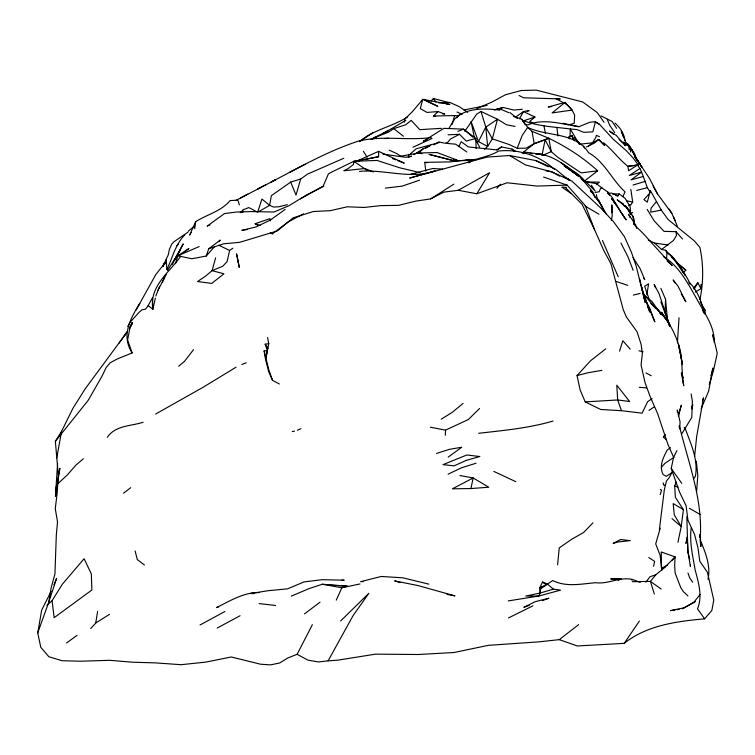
<?xml version="1.0" encoding="UTF-8"?>
<svg xmlns="http://www.w3.org/2000/svg" width="755" height="755" viewBox="0 0 755 755"><rect width="100%" height="100%" fill="white"/><g stroke="black" fill="none" stroke-linecap="round" stroke-linejoin="round"><path stroke-width="1.13" d="M630.604 152.01L630.189 147.112L628.368 144.384L625.819 142.469L621.271 130.974L623.536 137.24M364.986 159.588L378.595 156.71L378.642 151.349L404.255 163.127L397.819 160.655M690.457 564.532L690.41 566.373L687.909 551.716L686.814 516.722M695.346 292.128L700.904 288.674L701.036 284.314M445.346 435.267L445.535 430.142L468.336 419.544L479.595 408.483M669.713 326.018L665.061 313.051L665.542 299.263L660.87 288.372M691.155 528.019C689.362 542.184 692.788 556.105 695.166 569.987C698.422 582.36 702.811 596.526 697.469 608.823L704.632 618.826L711.861 610.389L713.777 600.112L707.426 572.318L699.791 561.258L697.96 547.715L694.515 534.295L687.947 520.204L686.087 505.727L679.547 492.052L671.223 468.449L673.611 457.237L676.924 450.584M679.755 428.859L680.047 421.885L677.339 409.984L677.395 412.117M569.949 136.957L570.308 128.973C554.661 126.944 538.523 126.396 523.621 120.715M708.02 579.33C710.965 565.325 705.208 552.283 700.149 539.627M56.21 491.59L55.474 496.233L57.578 463.381M672.299 472.337L666.354 476.348L663.107 474.555C658.813 465.854 663.267 457.738 667.109 450.244L670.468 447.592M700.262 537.815C702.82 499.263 688.352 462.56 679.292 425.716L679.368 427.934M677.424 342.864L679.038 317.78M696.62 491.222L697.818 475.48L696.308 461.23M55.474 496.233L56.295 486.182M666.514 258.927L666.958 253.302L665.655 250.273L661.531 249.443L654.613 243.11L648.29 240.052M557.577 564.787L559.247 547.903L571.78 539.212L583.672 532.445L592.939 522.819M508.209 600.914L538.796 596.044L540.146 593.015L540.637 588.815L552.679 580.529C566.316 587.324 581.133 583.945 595.525 582.7C608.37 584.464 619.883 576.471 632.652 579.491M676.235 482.096L674.677 486.069L675.366 497.347L683.417 509.616L681.227 526.518L677.952 542.279M694.6 456.501L696.648 436.73L703.481 397.8L702.471 400.962M194.696 228.812L195.658 221.706C207.049 214.392 221.026 211.447 230.105 200.585L237.891 200.141L239.373 204.973M625.055 145.649L625.329 143.629L623.621 142.053L625.055 145.649L616.325 135.409L609.445 131.03L613.579 134.248M659.389 529.633L664.306 490.004L666.467 480.954L669.308 477.509L672.384 471.62M279.369 383.984L272.546 380.388L268.657 369.327L265.93 358.144L268.752 343.657L267.572 337.551M646.856 294.856L648.573 283.833L644.685 286.249L649.347 299.886M56.946 486.937L59.871 468.355L58.475 475.037M90.704 628.556L95.753 622.988L97.621 611.267M312.362 624.678L297.111 654.292L287.683 658.03L279.727 662.984L270.498 664.881L260.569 664.211L231.285 656.982L205.709 662.116L181.068 664.702L155.171 662.862L132.701 662.229L109.711 660.304L80.417 661.22L62.07 660.729L48.839 656.727L40.761 647.262L37.75 632.888L48.801 602.046L51.057 588.183L54.945 573.932L56.314 535.059L57.522 521.78L55.275 508.776L57.248 492.213L58.314 475.093L55.36 441.326L61.589 431.322L72.952 408.257L85.173 388.863L126.925 332.275L118.724 343.563M37.75 632.888L41.676 610.134L51.142 591.307M56.757 457.87L61.589 431.322M633.86 223.839C635.984 216.506 628.377 211.353 625.366 205.605L627.065 208.361M267.327 350.697L265.93 358.144L264.127 350.924L267.327 350.697L265.175 344.195L268.752 343.657M136.089 309.994L139.713 303.501C130.266 318.865 120.96 335.569 132.144 352.915L117.11 359.012L110.136 362.806L106.134 367.562L101.963 376.301L88.146 400.395L55.36 441.326M541.939 155.596L545.138 139.76L548.791 138.25C566.439 146.819 583.153 157.512 597.639 170.79L584.351 181.191M653.632 566.344L654.623 561.38L648.762 557.549M611.352 220.271L612.22 215.987L611.833 204.898L611.918 212.787M691.957 408.974L692.788 404.859L691.854 406.936M470.922 488.542L488.787 487.23L473.177 477.962L452.405 488.825L470.922 488.542L473.177 477.962L459.899 475.537M404.246 122.272L404.991 118.846L412.362 111.693L422.753 99.367L449.886 104.388L446.564 104.058M155.351 298.187L152.859 309.295L148.178 305.586L152.397 297.848L152.859 309.295C149.141 286.06 169.186 272.706 180.785 256.209M232.842 248.216L229.624 250.443L227.047 261.683L222.734 266.251L212.098 270.649L205.681 276.047L197.517 281.558L211.768 283.389L223.933 273.801L212.098 270.649L215.628 257.814M699.96 299.405C703.547 282.427 703.584 264.41 699.885 247.404L694.421 240.968L668.071 219.488L661.295 210.088L650.338 190.571L649.791 192.676M678.471 416.25L681.35 405.142L678.301 415.118M603.547 142.733C612.39 149.858 619.024 159.399 627.915 166.317L638.296 164.949L633.049 157.88L626.235 150.604L613.249 139.26L599.593 124.396L595.459 121.744L592.798 131.889L583.719 132.314L576.98 129.577L570.308 128.973L579.217 144.243L592.496 142.855L598.639 139.458L604.651 145.555L598.639 139.458L594.478 143.054L586.475 146.923M649.243 194.771L647.309 202.132L643.93 199.594L650.348 192.544L650.338 190.571M710.851 375.924L712.956 368.062L708.634 391.175L701.121 408.757M474.546 137.504L479.557 147.112M660.219 528.179L655.717 543.902L660.144 555.378L661.748 570.591M300.679 179.011L296.017 195.083L290.675 182.097L300.679 179.011L307.464 174.15L343.789 158.267M175.537 263.618L177.821 255.794L188.901 248.508L183.635 252.727M451.962 124.566L454.661 115.572L458.002 115.911C470.072 107.701 485.946 108.437 499.819 110.126M709.238 384.399L713.381 371.016L717.25 353.227L712.805 334.682L713.513 339.184M619.544 351.141L622.837 340.75L630.236 349.15M660.172 494.601L661.55 490.269L660.304 489.344M48.801 602.046L56.634 578.321L53.888 584.814M199.15 246.574L177.821 255.794L191.874 258.748L206.219 256.039L208.748 248.735L220.262 240.109L218.78 241.789M257.663 212.24L261.928 199.037L269.629 205.341L273.688 207.068L278.84 206.776L287.334 204.68M155.851 295.969L159.541 286.475M464.778 131.304L476.745 114.099L481.001 111.429L485.786 127.104L492.317 138.845L509.314 144.573L517.184 148.291L522.215 135.371L527.669 127.397L521.79 119.299L513.4 116.213M165.251 263.221L162.759 266.628L168.271 254.841L169.384 249.32L171.8 244.054L174.046 241.685L188.042 232.144M195.658 221.706L189.637 235.098L191.241 232.436M622.913 196.593L625.046 191.827C611.692 179.747 604.755 161.693 588.589 152.727C575.376 131.757 547.639 136.91 527.669 127.397L532.058 131.37L548.791 138.25L551.273 151.651L557.822 157.314L581.123 172.886L597.639 170.79M336.277 600.093L341.845 587.767L347.196 586.135L322.319 584.247L309.04 588.626L291.298 596.11M129.69 328.019L132.276 322.442L129.898 327.897L127.614 340.043L132.144 352.915M540.146 593.015L539.665 588.069L542.524 582.001L547.243 583.936L553.396 589.174L560.521 590.136L538.796 596.044L525.754 596.072L540.146 593.015L553.396 589.174M665.985 439.334L663.532 437.211L664.872 434.427M458.785 146.64L461.201 141.676L468.26 146.904L496.96 149.915L501.499 146.98L512.013 149.065L515.665 151.34M686.89 541.392L685.889 543.44L687.276 537.022L687.428 540.42M138.788 305.18L155.964 274.31L164.977 262.985M515.099 126.453L506.463 124.754L497.488 119.233L485.786 127.104L478.472 141.591L476.329 141.864M158.069 290.137L166.204 274.518M162.24 282.276L164.609 277.67M174.924 259.862L183.21 243.865L173.414 261.796L179.85 250.556L177.123 255.379M184.72 234.928C175.217 244.412 172.602 257.889 166.817 269.507L166.26 259.607M519.553 118.752L523.423 111.551L529.161 110.504L527.179 111.542M129.256 328.944L132.049 323.838L129.756 327.594M297.111 654.292L307.946 660.163L318.544 661.946L328.114 660.851L353.029 615.702L368.874 593.279L340.59 621.016M127.746 326.443L130.115 322.291L139.033 312.362L142.063 309.786L145.564 309.173L148.178 305.586M448.791 128.539L455.095 118.507L461.267 113.712M694.024 289.363L697.875 282.776L700.904 288.674M172.168 264.505L173.263 262.646M681.935 433.549L691.759 417.477L692.392 401.113L691.127 393.987M458.313 190.279L476.82 193.78L489.561 172.735L458.313 190.279L443.902 192.119L430.671 198.886L415.637 201.151L398.517 205.36L380.784 205.615L364.278 207.455L347.253 206.794L330.35 210.664L313.4 211.513L293.166 217.836L277.293 230.945L239.684 242.336L223.706 243.789L208.748 248.735M52.076 600.687L62.288 584.294L84.107 558.709L91.355 573.932L91.855 590.023L54.143 617.684L52.076 600.687L46.876 605.416M176.141 257.03L167.478 270.498M615.712 195.451L617.901 195.932L619.194 193.912L625.206 198.386L630.114 206.643L630.576 210.928M475.301 139.25L475.81 138.467L463.504 129.133L443.817 128.359L423.366 141.185L427.245 139.751M456.728 117.874L458.002 115.911M663.532 437.211L665.117 434.871M630.821 189.363L632.709 202.057L630.642 205.096L630.132 204.511L628.698 205.822M328.114 660.851L337.929 660.144L375.603 654.141L418.204 654.51L454.019 652.509L488.249 645.355L538.844 641.863L559.266 639.645L577.339 645.969L624.234 643.345L639.372 621.054M123.527 336.938L127.387 331.341M693.42 478.981L695.421 476.207C698.451 458.974 690.523 443.449 684.964 427.774M193.544 349.65L184.371 361.456L178.68 366.241M645.836 582.143L650.055 576.707L655.717 574.838L664.891 567.316L675.121 556.879L661.248 551.971L661.531 568.355L664.891 567.316M655.717 574.838L650.423 581.416L632.265 581.671M693.6 288.023L697.875 282.776M700.083 594.544L693.703 602.415L682.341 608.879M656.406 201.623L651.112 208.116L650.725 212.174L661.295 210.088M176.849 245.941L178.586 243.865M672.233 560.191L675.121 556.879L674.64 565.627L675.14 573.036L680.802 587.711L683.341 591.599L687.956 595.959M206.219 256.039L214.345 246.819M496.884 188.297L500.556 184.192M661.408 467.251L664.919 463.334L673.988 457.266M652.141 398.64L647.63 401.688L642.099 413.155L621.459 410.692L600.697 409.493L585.21 401.886L580.142 389.957L577.037 375.575L590.589 360.72L605.765 348.829M431.105 100.991L433.417 98.528L448.262 102.387M540.637 588.815L539.665 588.069L541.165 586.541M107.342 437.268C115.515 425.207 130.766 426.311 143.11 422.243M163.524 264.401L165.015 262.957M435.607 116.393L433.398 116.025L438.032 111.57L444.714 114.071L442.402 113.788M425.518 148.263L430.633 145.338L423.498 148.575L418.761 153.001L399.782 156.351M57.229 484.285L67.412 474.867L75.887 465.137L83.38 458.747M484.483 149.311L487.636 146.423L492.317 138.845L497.488 119.233L481.001 111.429M240.628 212.429L242.364 210.853M408.625 155.417L416.109 148.829L439.382 142.497M515.165 117.469L523.423 111.551L534.955 117.053L529.774 121.376L533.823 123.584M661.371 249.65L673.451 240.486L676.48 235.541L676.055 231.672L664.051 231.37L654.207 220.904L647.186 209.399M683.171 272.489L685.861 270.252L678.5 263.986L671.657 255.841L667.977 253.51M463.108 403.444L452.009 412.504L441.184 419.195M588.523 146.055L592.496 142.855L595.874 137.344L596.356 135.315L599.479 136.693M188.231 231.153L194.186 226.453M522.79 152.689L534.181 143.695L548.791 138.25M596.403 184.522L599.404 182.153L585.757 181.908M559.266 639.645L578.67 624.602M194.309 226.481L192.742 227.689L194.601 226.255M123.594 493.185L130.7 487.683M372.451 139.335L375.103 137.325L388.41 132.257L393.78 128.614L405.897 124.698L411.173 120.338L419.799 129.662L441.373 128.331M304.529 613.89L320.035 602.141M270.328 232.691L272.347 233.88L288.155 221.951L303.482 213.816M448.215 457.105L461.73 447.253L449.508 449.319L436.55 453.453M285.126 209.39L270.45 220.035L256.03 226.934L241.817 230.36L247.414 229.492M66.582 642.939L77.001 635.399M407.757 116.846C392.543 126.717 373.593 129.539 359.55 141.553M624.234 643.345C646.676 625.338 676.801 621.327 704.632 618.826M290.675 182.097L271.356 195.677L269.629 205.341L258.663 211.664M638.296 164.949L627.915 166.317L628.622 170.762L637.437 165.081L639.891 168.469L629.33 175.462L641.627 172.093L647.413 187.693L650.348 192.544M373.13 132.531L359.691 141.61M648.951 410.38L654.104 406.973M496.856 149.952L501.499 146.98M430.671 198.886L453.878 184.154M413.938 154.615L423.498 148.575M95.753 622.988L109.475 614.353M433.908 144.847L438.787 141.902L443.751 143.016M405.775 120.413L383.295 133.427M385.059 132.399L388.07 130.681L371.111 139.316M416.316 153.529L419.384 151.774M236.041 367.204L202.963 387.362L155.624 414.051M476.801 108.55L491.694 102.161L505.473 94.752L521.318 90.515L536.239 90.119L582.718 101.972L597.318 112.646L604.047 122.301M661.531 568.355L667.618 564.9M300.424 198.895L323.149 186.155L328.416 173.858L331.756 172.036L353.868 161.306L378.595 156.71M542.977 155.162L551.273 151.651L545.138 139.76L534.181 143.695L526.065 148.169L517.184 148.291M539.665 588.069L547.243 583.936L545.195 583.634M200.047 624.98L224.952 611.484M217.185 628.056L240.052 615.74M236.013 200.377L275.16 179.992L271.026 182.134C299.414 167.346 327.538 151.255 358.049 141.232C382.077 135.107 406.879 140.855 431.247 137.561M240.401 198.027L247.772 194.082M371.177 139.42L375.103 137.325L377.179 138.429M618.194 580.34L621.157 578.764L610.682 578.906L620.468 579.481M266.27 184.494L257.955 188.892L261.136 187.231M630.982 213.306L632.699 212.41M695.383 601.537L684.124 607.813L670.525 610.625L674.819 609.993M289.826 172.225L305.303 164.241M476.122 148.527L475.81 138.467L466.212 141.072L459.521 134.296L450.424 139.024L447.734 142.374L444.742 143.233L455.624 144.167L466.911 152.038M568.336 137.552L572.196 135.579L574.413 140.751M323.876 186.145L306.483 194.988L288.872 205.756L273.98 212.032L251.736 211.57L236.457 212.042L224.556 213.533L207.181 226.123L209.918 224.924M508.483 617.949L532.973 605.803M448.102 474.197L461.38 467.826L476.065 463.23M412.976 147.244L432.011 138.429M356.284 161.334L378.642 151.349M297.357 430.227L300.971 428.698M570.903 125.339L578.934 126.689L589.834 122.235L595.459 121.744M457.813 131.389L463.504 129.133L472.781 137.08M609.776 195.545L607.671 191.968L601.933 187.901L600.565 188.42L599.13 191.789L595.034 192.459M241.817 364.495L246.281 362.806M476.82 193.78L507.105 182.776L537.022 186.07L567.109 185.098L585.323 205.662L594.6 229.746L603.755 250.462L610.918 263.712L623.177 309.427L626.31 316.873L637.012 331.709L641.108 344.327L642.363 353.5L641.061 365.014L645.119 382.898L650.3 396.979L657.718 413.825L667.864 444.28L673.611 457.237M529.312 605.359L523.847 607.341L535.21 601.669L548.951 598.234L542.401 600.612M408.219 157.333L411.409 156.191L405.51 157.276L382.964 154.124M258.201 225.528L255.162 223.744L269.969 218.639L270.309 220.819M419.629 180.134L402.179 186.136L385.409 188.118M218.686 606.841L216.562 607.558C229.746 601.027 244.11 592.118 259.154 592.59M522.847 121.045L534.955 117.053M633.077 184.994L645.44 181.332M494.553 109.749L503.283 107.493L513.947 110.06L522.328 109.267M642.911 176.585L631.067 179.85L641.627 172.093L639.891 168.469M494.516 109.881L503.283 107.493M523.394 153.652L525.574 153.067L523.29 153.057M577.037 375.575L587.862 372.772L601.858 370.365M636.692 190.439L647.413 187.693M633.303 295.092L640.07 293.412M553.047 421.035C528.774 428.17 503.632 430.435 478.632 433.285M468.619 159.701L450.112 161.891L424.763 162.363L425.763 171.055M240.279 212.617L243.195 211.928L242.742 209.956L248.829 207.568L256.681 211.721M292.26 431.586L294.525 431.067M487.05 105.417L463.938 109.966M357.039 161.277L362.711 160.069M359.993 583.945L341.845 587.767L322.319 584.247M414.825 173.574L410.89 174.292L432.69 168.488L442.543 169.082M676.971 609.672L679.123 609.36M551.745 106.54L548.262 107.002L565.089 102.359L572.158 110.088L574.64 115.222L574.234 123.32L568.609 124.962C555.614 122.301 540.552 119.337 527.981 124.896L525.055 124.452L521.79 119.299M475.895 159.371L465.382 160.475L473.272 159.975M385.163 138.571L388.551 138.231M438.032 111.57L427.037 112.419L420.28 108.626L422.753 99.367L437.862 106.379L423.904 99.301M569.091 180.388L555.557 169.214L535.748 160.551L509.559 155.502L487.079 157.097L409.644 178.067L435.078 170.847C410.446 179.718 384.767 169.101 359.455 171.385M433.398 116.025L454.661 115.572M438.815 102.944L449.905 102.435L459.134 106.597L467.713 112.382M448.064 134.815L459.521 134.296M608.219 193.252L611.654 193.091L617.901 195.932M472.555 160.249L454.916 160.862L429.01 154.379L455.51 161.315M341.911 580.227L344.195 580.17L321.96 579.708L304.114 581.897L287.579 588.834L268.034 590.721L250.528 593.515L253.935 593.609M585.21 401.886L617.684 399.961L629.613 401.509L616.788 385.192L617.684 399.961L621.459 410.692M612.494 193.988L619.194 193.912M596.242 183.597L601.933 187.901M363.07 581.671L360.758 581.633L381.218 576.471L402.811 577.802L428.831 584.144M631.576 579.878L633.813 579.944L640.183 582.35M470.101 162.636L467.751 162.504C477.736 157.738 488.844 156.993 498.649 151.019C519.062 148.877 539.429 155.605 554.557 169.469M329.105 585.153L335.89 585.521M338.146 585.644L347.196 586.135M566.439 187.363L561.871 187.108L571.044 193.422M639.343 387.315L646.573 387.9M535.908 153.945C552.745 154.114 566.382 166.383 578.859 176.274M535.861 153.945L542.892 154.605M259.154 603.594L275.556 605.482M453.585 159.598L457.058 160.051L437.051 152.529L418.761 153.001L422.073 153.746M523.932 152.01L545.299 154.822M654.613 243.11L668.071 244.96M665.419 485.314L663.645 485.04L663.135 482.822M584.936 181.71L596.516 183.597M546.054 170.856L551.726 171.829L571.969 181.134L600.499 207.757L613.305 221.432L624.394 236.57L631.425 252.283L636.229 266.251L645.129 302.434L639.645 278.812M424.763 162.363L427.009 162.778M446.969 594.383L454.991 595.884L417.817 585.521L394.629 580.878L400.056 582.634M430.246 427.188L445.535 430.142M626.593 200.792L632.709 202.057M562.937 123.263L578.934 126.689M638.994 350.801L643.052 351.736M420.157 172.64L399.763 167.799L377.009 160.428L353.868 161.306L353.463 164.486L348.093 168.601L343.846 170.753L364.873 168.516L373.272 171.932M674.677 486.069L677.99 487.041M615.693 281.285L627.764 285.39M543.572 177.029L567.109 185.098M255.162 223.744L260.182 225.49M392.458 158.597L395.677 159.834M607.718 193.327L609.521 194.054M498.951 108.512L508.936 112.712M456.926 111.976L462.107 114.298M601.037 115.883L612.201 121.555L616.627 128.303M389.24 150.16L397.423 153.916L400.943 156.493M493.827 471.413L515.91 481.718M218.733 245.215L229.624 250.443M563.4 176.717L569.751 179.822L563.645 176.623M354.774 161.759L353.868 161.306L367.138 170.432M596.497 122.782L599.593 124.396M535.748 160.551L548.158 166.723M519.091 95.498L523.592 97.801L560.257 98.905L556.058 98.792L566.835 104.52L572.158 110.088L552.122 112.92L565.089 102.359L566.835 104.52M645.978 372.951L651.254 375.735M559.757 176.151L551.726 171.829L525.508 164.93L509.559 155.502M689.4 508.304L700.14 514.466M585.031 206.039L598.96 214.203M683.417 509.616L673.177 503.594L674.29 514.853L681.227 526.518L672.026 518.666M663.588 256.653C679.462 266.468 688.22 284.003 697.214 299.735C704.434 313.297 714.768 326.311 714.211 342.449M661.191 589.07L650.423 581.416L654.349 594.072M574.244 173.103L564.183 165.911L580.123 176.745L581.784 178.133L583.37 181.143M576.074 174.414L578.821 176.377M643.637 295.092L651.782 301.283L661.399 314.76L659.776 313.042M144.422 564.995L137.297 559.578L135.145 550.961M578.792 176.264L561.144 162.797L578.462 174.462L595.223 191.024L591.391 185.286M671.195 256.832C678.679 264.09 684.974 273.414 689.664 282.748C697.998 291.402 701.782 302.17 704.226 313.636M393.78 128.614L403.387 136.249M509.974 112.561L517.307 118.478M677.367 263.268L685.861 270.252M619.081 139.524L622.639 142.516M270.715 232.483L272.347 233.88M631.246 214.647L629.094 209.645L617.231 199.792L623.545 204.407L621.61 202.953L624.574 206.313M667.137 261.032L672.177 265.552L643.628 233.965L633.766 224.235M542.524 582.001L544.176 583.483M614.966 123.084C620.157 127.595 624.168 133.578 624.942 140.543M630.189 147.112L626.858 143.837L628.84 146.989L629.236 149.669M565.57 187.778L582.048 204.294L594.6 229.746M650.772 303.34L655.774 308.351L644.543 295.101M665.655 250.273L673.837 258.852L683.313 272.725M655.567 307.804C666.637 317.496 673.998 330.445 678.452 344.346C683.256 357.842 681.076 372.026 683.756 385.767L681.454 373.244M625.329 143.629L626.905 145.328M574.47 137.872L580.378 144.262M596.469 197.678L598.753 200.15L601.074 205.228M569.789 138.863L568.326 137.25L572.196 135.579L572.818 138.986M655.717 307.351L665.768 318.619L661.606 312.315L670.421 325.952L667.552 320.469L669.6 325.754M629.028 211.362L631.227 214.826M676.055 231.672L682.473 239.005M512.013 149.065L514.212 151.585M645.704 300.801L649.574 307.917L654.84 321.875L645.081 298.848M613.9 202L619.6 209.975L615.995 203.831L611.408 198.452L615.787 204.331L612.824 198.291L607.671 191.968L609.294 194.856M673.63 216.978L675.102 220.856L671.884 213.467L657.501 193.875L649.394 178.237L635.276 157.238L641.778 166.902L636.267 158.55L637.088 159.815L631.803 149.499M637.89 160.947L640.372 164.231M681.784 483.37L671.223 468.449M601.99 206.181L590.561 190.487L591.542 192.563M702.509 306.672L705.019 310.163L705.245 314.552M624.092 216.94L626.206 219.884L619.638 210.192L624.092 216.94L621.705 213.325M635.738 157.804L630.887 148.593M433.417 98.528L435.965 102.142M692.712 582.209L689.759 577.99L687.965 573.007M265.175 344.195L268.044 348.338M614.693 132.587L609.785 125.396L607.199 119.271M643.609 277.934L644.751 279.643L640.004 268.393L632.992 257.606M363.391 151.311L367.138 157.219M671.884 213.467L669.166 209.107M641.778 166.902L634.681 156.313L636.625 160.079M629.321 212.042L630.453 213.873M653.151 186.136L657.501 193.875M598.847 201.085L606.539 214.345M632.322 150.368L638.079 161.768M700.102 301.66L705.019 310.163M674.894 282.899L673.167 279.916L678.056 286.173L685.823 301.783L681.227 293.827M678.5 263.986L685.172 275.584M581.897 179.803L580.123 176.745L593.053 192.317L595.015 197.602M688.919 282.266L689.985 284.173M626.735 207.483L628.887 211.523M620.921 243.016L628.113 257.115L633.143 270.337M583.577 146.093L584.502 148.037M618.213 276.774L602.452 240.468M602.009 207.266L603.868 211.324M630.019 217.506L628.566 214.297L635.776 225.141L636.625 228.406M272.546 380.388L268.846 372.149L265.628 359.88L264.127 350.924M674.46 219.186L677.273 226.132M647.252 305.709L649.81 312.079L641.637 287.183L642.524 290.656M681.274 373.517L683.096 378.123L681.671 372.932M655.453 287.759L654.198 284.465L659.03 293.61L669.751 325.745M660.88 302.057L665.061 313.051M702.405 309.342L703.537 312.523M665.542 299.263L667.382 319.167L669.798 326.179M236.56 253.633L239.269 267.364L236.759 254.775M667.382 319.167L668.892 324.829M689.73 559.398L687.909 551.716L687.522 542.675M237.768 260.494L238.136 262.098M666.174 313.467L666.656 315.75M474.338 137.457L471.082 121.536L478.472 141.591L487.636 146.423L485.786 127.104M596.374 194.601L597.394 200.009M543.987 125.868L545.431 133.522M532.058 131.37L534.181 143.695M632.907 216.383L634.153 223.895M684.341 427.396L684.634 429.293M556.879 127.453L557.888 135.976M700.253 541.109L700.848 546.497L700.055 534.304L700.102 537.739M620.563 539.551L613.088 543.383L618.175 541.967L630.349 540.608L620.563 539.551M466.326 460.38L454.104 465.844L442.996 464.646L466.845 454.991L479.84 456.53L466.326 460.38M524.159 152.831L521.809 152.614L524.149 152.84M532.379 153.605L530.029 153.388L532.351 153.614M633.285 152.057L630.67 147.838L634.88 154.794L633.285 152.057M681.303 358.134L678.452 344.346L682.454 364.457L681.303 358.134"/></g></svg>
